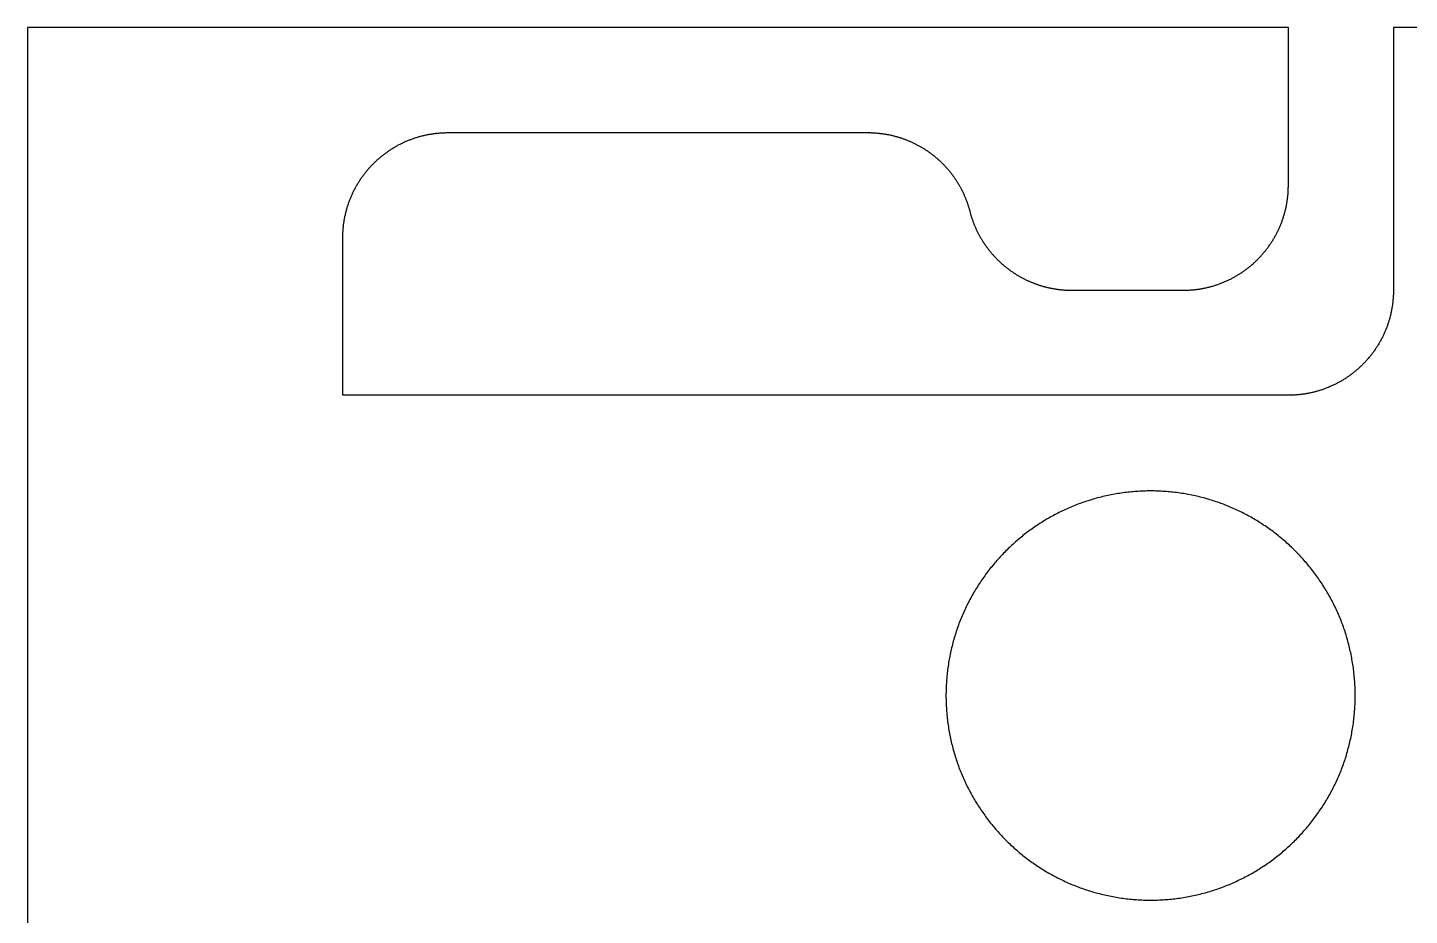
# Model space of a CAD drawing. Extents: x -13 to 42, y 40.2 to 95.2.
# Drawn here: x -13 to 13.3, y 78.35 to 95.25 of the extents above; entities that cross this region are included whole.
import ezdxf

# ---------------------------------------------------------------- set-up
doc = ezdxf.new("R2010")
doc.units = 0
doc.layers.get('0').update_dxf_attribs({"linetype": 'CONTINUOUS'})

msp = doc.modelspace()

# ---------------------------------------------------------------- linework, layer by layer
at = {"color": 7}
for points in [[(11, 92.25), (11, 95.25), (-13, 95.25), (-13, 75.3), (-9.85, 75.3), (-9.85, 60.2), (-13, 60.2), (-13, 47.25), (5, 47.25), (5, 44.25)], [(16, 90.25), (16, 95.25), (13, 95.25), (13, 90.25)], [(-5.778, 93.093), (-5.764, 93.099), (-5.748, 93.105), (-5.733, 93.111), (-5.718, 93.117), (-5.703, 93.123), (-5.688, 93.129), (-5.672, 93.134), (-5.657, 93.14), (-5.641, 93.145), (-5.626, 93.15), (-5.61, 93.155), (-5.595, 93.16), (-5.579, 93.165), (-5.563, 93.17), (-5.548, 93.174), (-5.532, 93.179), (-5.516, 93.183), (-5.5, 93.187), (-5.484, 93.191), (-5.468, 93.195), (-5.452, 93.199), (-5.436, 93.202), (-5.419, 93.206), (-5.403, 93.209)], [(-5.403, 93.209), (-5.387, 93.213), (-5.37, 93.216), (-5.354, 93.219), (-5.338, 93.222), (-5.321, 93.224), (-5.305, 93.227), (-5.288, 93.229), (-5.271, 93.232), (-5.255, 93.234), (-5.238, 93.236), (-5.221, 93.238), (-5.204, 93.24), (-5.188, 93.241), (-5.171, 93.243), (-5.154, 93.244), (-5.137, 93.245), (-5.12, 93.246), (-5.103, 93.247), (-5.086, 93.248), (-5.069, 93.249), (-5.052, 93.249), (-5.034, 93.25), (-5.017, 93.25), (-5, 93.25)], [(-5, 93.25), (3, 93.25)], [(3, 93.25), (3.014, 93.25), (3.028, 93.25), (3.043, 93.25), (3.057, 93.249), (3.071, 93.249), (3.085, 93.248), (3.099, 93.248), (3.113, 93.247), (3.127, 93.246), (3.141, 93.245), (3.156, 93.244), (3.17, 93.243), (3.184, 93.242), (3.197, 93.24), (3.211, 93.239), (3.225, 93.237), (3.239, 93.236), (3.253, 93.234), (3.267, 93.232), (3.281, 93.23), (3.295, 93.228), (3.308, 93.226), (3.322, 93.224), (3.336, 93.222)], [(3.336, 93.222), (3.349, 93.219), (3.363, 93.217), (3.377, 93.214), (3.39, 93.212), (3.404, 93.209), (3.417, 93.206), (3.431, 93.203), (3.444, 93.2), (3.458, 93.197), (3.471, 93.194), (3.484, 93.191), (3.498, 93.187), (3.511, 93.184), (3.524, 93.18), (3.538, 93.177), (3.551, 93.173), (3.564, 93.169), (3.577, 93.165), (3.59, 93.161), (3.603, 93.157), (3.616, 93.153), (3.629, 93.149), (3.642, 93.144), (3.655, 93.14)], [(3.655, 93.14), (3.668, 93.135), (3.681, 93.131), (3.694, 93.126), (3.707, 93.121), (3.719, 93.116), (3.732, 93.111), (3.745, 93.106), (3.757, 93.101), (3.77, 93.096), (3.782, 93.091), (3.795, 93.085), (3.807, 93.08), (3.82, 93.074), (3.832, 93.069), (3.844, 93.063), (3.857, 93.057), (3.869, 93.051), (3.881, 93.046), (3.893, 93.04), (3.905, 93.033), (3.917, 93.027), (3.929, 93.021), (3.941, 93.015), (3.953, 93.008)], [(-6.414, 92.664), (-6.403, 92.675), (-6.391, 92.687), (-6.38, 92.698), (-6.368, 92.709), (-6.357, 92.72), (-6.345, 92.73), (-6.333, 92.741), (-6.321, 92.752), (-6.309, 92.762), (-6.297, 92.773), (-6.284, 92.783), (-6.272, 92.793), (-6.26, 92.803), (-6.247, 92.813), (-6.235, 92.823), (-6.222, 92.833), (-6.209, 92.843), (-6.197, 92.853), (-6.184, 92.862), (-6.171, 92.872), (-6.158, 92.881), (-6.145, 92.89), (-6.131, 92.899), (-6.118, 92.908)], [(-6.118, 92.908), (-6.105, 92.917), (-6.091, 92.926), (-6.078, 92.935), (-6.064, 92.944), (-6.051, 92.952), (-6.037, 92.96), (-6.023, 92.969), (-6.009, 92.977), (-5.996, 92.985), (-5.982, 92.993), (-5.967, 93.001), (-5.953, 93.009), (-5.939, 93.016), (-5.925, 93.024), (-5.911, 93.031), (-5.896, 93.039), (-5.882, 93.046), (-5.867, 93.053), (-5.852, 93.06), (-5.838, 93.067), (-5.823, 93.073), (-5.808, 93.08), (-5.793, 93.086), (-5.778, 93.093)], [(3.953, 93.008), (3.965, 93.002), (3.977, 92.995), (3.989, 92.988), (4.001, 92.982), (4.012, 92.975), (4.024, 92.968), (4.036, 92.961), (4.047, 92.954), (4.059, 92.947), (4.07, 92.94), (4.081, 92.932), (4.093, 92.925), (4.104, 92.918), (4.115, 92.91), (4.126, 92.903), (4.138, 92.895), (4.149, 92.887), (4.16, 92.879), (4.171, 92.872), (4.182, 92.864), (4.192, 92.856), (4.203, 92.848), (4.214, 92.839), (4.225, 92.831)], [(-6.658, 92.368), (-6.649, 92.381), (-6.64, 92.395), (-6.631, 92.408), (-6.622, 92.421), (-6.612, 92.434), (-6.603, 92.447), (-6.593, 92.459), (-6.583, 92.472), (-6.573, 92.485), (-6.563, 92.497), (-6.553, 92.51), (-6.543, 92.522), (-6.533, 92.534), (-6.523, 92.547), (-6.512, 92.559), (-6.502, 92.571), (-6.491, 92.583), (-6.48, 92.595), (-6.47, 92.607), (-6.459, 92.618), (-6.448, 92.63), (-6.437, 92.641), (-6.425, 92.653), (-6.414, 92.664)], [(4.225, 92.831), (4.235, 92.823), (4.246, 92.814), (4.257, 92.806), (4.267, 92.797), (4.277, 92.789), (4.288, 92.78), (4.298, 92.772), (4.308, 92.763), (4.319, 92.754), (4.329, 92.745), (4.339, 92.736), (4.349, 92.727), (4.359, 92.718), (4.369, 92.708), (4.378, 92.699), (4.388, 92.69), (4.398, 92.68), (4.408, 92.671), (4.417, 92.661), (4.427, 92.652), (4.436, 92.642), (4.445, 92.632), (4.455, 92.623), (4.464, 92.613)], [(4.464, 92.613), (4.473, 92.603), (4.482, 92.593), (4.491, 92.583), (4.5, 92.573), (4.509, 92.562), (4.518, 92.552), (4.527, 92.542), (4.536, 92.531), (4.544, 92.521), (4.553, 92.51), (4.562, 92.5), (4.57, 92.489), (4.578, 92.478), (4.587, 92.468), (4.595, 92.457), (4.603, 92.446), (4.611, 92.435), (4.619, 92.424), (4.627, 92.413), (4.635, 92.402), (4.643, 92.391), (4.651, 92.38), (4.658, 92.368), (4.666, 92.357)], [(-6.843, 92.028), (-6.836, 92.043), (-6.83, 92.058), (-6.823, 92.073), (-6.817, 92.088), (-6.81, 92.102), (-6.803, 92.117), (-6.796, 92.132), (-6.789, 92.146), (-6.781, 92.161), (-6.774, 92.175), (-6.766, 92.189), (-6.759, 92.203), (-6.751, 92.217), (-6.743, 92.232), (-6.735, 92.246), (-6.727, 92.259), (-6.719, 92.273), (-6.71, 92.287), (-6.702, 92.301), (-6.694, 92.314), (-6.685, 92.328), (-6.676, 92.341), (-6.667, 92.355), (-6.658, 92.368)], [(4.666, 92.357), (4.674, 92.345), (4.681, 92.334), (4.688, 92.323), (4.696, 92.311), (4.703, 92.299), (4.71, 92.288), (4.717, 92.276), (4.724, 92.264), (4.731, 92.252), (4.738, 92.24), (4.745, 92.228), (4.751, 92.216), (4.758, 92.204), (4.764, 92.192), (4.771, 92.18), (4.777, 92.168), (4.784, 92.155), (4.79, 92.143), (4.796, 92.131), (4.802, 92.118), (4.808, 92.106), (4.814, 92.093), (4.82, 92.081), (4.825, 92.068)], [(4.825, 92.068), (4.831, 92.055), (4.836, 92.043), (4.842, 92.03), (4.847, 92.017), (4.853, 92.004), (4.858, 91.991), (4.863, 91.978), (4.868, 91.965), (4.873, 91.952), (4.878, 91.939), (4.883, 91.926), (4.887, 91.912), (4.892, 91.899), (4.896, 91.886), (4.901, 91.872), (4.905, 91.859), (4.909, 91.846), (4.913, 91.832), (4.918, 91.818), (4.922, 91.805), (4.925, 91.791), (4.929, 91.778), (4.933, 91.764), (4.936, 91.75)], [(10.959, 91.847), (10.963, 91.863), (10.966, 91.88), (10.969, 91.896), (10.972, 91.912), (10.974, 91.929), (10.977, 91.945), (10.979, 91.962), (10.982, 91.979), (10.984, 91.995), (10.986, 92.012), (10.988, 92.029), (10.99, 92.046), (10.991, 92.062), (10.993, 92.079), (10.994, 92.096), (10.995, 92.113), (10.996, 92.13), (10.997, 92.147), (10.998, 92.164), (10.999, 92.181), (10.999, 92.198), (11, 92.216), (11, 92.233), (11, 92.25)], [(-6.959, 91.653), (-6.956, 91.669), (-6.952, 91.686), (-6.949, 91.702), (-6.945, 91.718), (-6.941, 91.734), (-6.937, 91.75), (-6.933, 91.766), (-6.929, 91.782), (-6.924, 91.798), (-6.92, 91.813), (-6.915, 91.829), (-6.91, 91.845), (-6.905, 91.86), (-6.9, 91.876), (-6.895, 91.891), (-6.89, 91.907), (-6.884, 91.922), (-6.879, 91.938), (-6.873, 91.953), (-6.867, 91.968), (-6.861, 91.983), (-6.855, 91.998), (-6.849, 92.014), (-6.843, 92.028)], [(10.843, 91.472), (10.849, 91.486), (10.855, 91.502), (10.861, 91.517), (10.867, 91.532), (10.873, 91.547), (10.879, 91.562), (10.884, 91.578), (10.89, 91.593), (10.895, 91.609), (10.9, 91.624), (10.905, 91.64), (10.91, 91.655), (10.915, 91.671), (10.92, 91.687), (10.924, 91.702), (10.929, 91.718), (10.933, 91.734), (10.937, 91.75), (10.941, 91.766), (10.945, 91.782), (10.949, 91.798), (10.952, 91.814), (10.956, 91.831), (10.959, 91.847)], [(-7, 91.25), (-7, 91.267), (-7, 91.284), (-6.999, 91.302), (-6.999, 91.319), (-6.998, 91.336), (-6.997, 91.353), (-6.996, 91.37), (-6.995, 91.387), (-6.994, 91.404), (-6.993, 91.421), (-6.991, 91.438), (-6.99, 91.454), (-6.988, 91.471), (-6.986, 91.488), (-6.984, 91.505), (-6.982, 91.521), (-6.979, 91.538), (-6.977, 91.555), (-6.974, 91.571), (-6.972, 91.588), (-6.969, 91.604), (-6.966, 91.62), (-6.963, 91.637), (-6.959, 91.653)], [(4.936, 91.75), (4.94, 91.736), (4.944, 91.722), (4.948, 91.709), (4.951, 91.695), (4.955, 91.682), (4.96, 91.668), (4.964, 91.654), (4.968, 91.641), (4.972, 91.628), (4.977, 91.614), (4.981, 91.601), (4.986, 91.588), (4.99, 91.574), (4.995, 91.561), (5, 91.548), (5.005, 91.535), (5.01, 91.522), (5.015, 91.509), (5.02, 91.496), (5.026, 91.483), (5.031, 91.47), (5.037, 91.457), (5.042, 91.445), (5.048, 91.432)], [(5.048, 91.432), (5.053, 91.419), (5.059, 91.407), (5.065, 91.394), (5.071, 91.382), (5.077, 91.369), (5.083, 91.357), (5.089, 91.345), (5.096, 91.332), (5.102, 91.32), (5.109, 91.308), (5.115, 91.296), (5.122, 91.284), (5.128, 91.272), (5.135, 91.26), (5.142, 91.248), (5.149, 91.236), (5.156, 91.224), (5.163, 91.212), (5.17, 91.201), (5.177, 91.189), (5.185, 91.177), (5.192, 91.166), (5.199, 91.154), (5.207, 91.143)], [(10.658, 91.132), (10.667, 91.145), (10.676, 91.159), (10.685, 91.172), (10.694, 91.186), (10.702, 91.199), (10.71, 91.213), (10.719, 91.227), (10.727, 91.241), (10.735, 91.254), (10.743, 91.268), (10.751, 91.283), (10.759, 91.297), (10.766, 91.311), (10.774, 91.325), (10.781, 91.339), (10.789, 91.354), (10.796, 91.368), (10.803, 91.383), (10.81, 91.398), (10.817, 91.412), (10.823, 91.427), (10.83, 91.442), (10.836, 91.457), (10.843, 91.472)], [(11, 88.25), (-7, 88.25), (-7, 91.25)], [(5.207, 91.143), (5.215, 91.132), (5.222, 91.12), (5.23, 91.109), (5.238, 91.098), (5.246, 91.087), (5.254, 91.076), (5.262, 91.065), (5.27, 91.054), (5.278, 91.043), (5.286, 91.032), (5.295, 91.022), (5.303, 91.011), (5.311, 91), (5.32, 90.99), (5.329, 90.979), (5.337, 90.969), (5.346, 90.958), (5.355, 90.948), (5.364, 90.938), (5.373, 90.927), (5.382, 90.917), (5.391, 90.907), (5.4, 90.897), (5.409, 90.887)], [(10.414, 90.836), (10.425, 90.847), (10.437, 90.859), (10.448, 90.87), (10.459, 90.882), (10.47, 90.893), (10.48, 90.905), (10.491, 90.917), (10.502, 90.929), (10.512, 90.941), (10.523, 90.953), (10.533, 90.966), (10.543, 90.978), (10.553, 90.99), (10.563, 91.003), (10.573, 91.015), (10.583, 91.028), (10.593, 91.041), (10.603, 91.053), (10.612, 91.066), (10.622, 91.079), (10.631, 91.092), (10.64, 91.105), (10.649, 91.119), (10.658, 91.132)], [(5.409, 90.887), (5.418, 90.877), (5.428, 90.868), (5.437, 90.858), (5.446, 90.848), (5.456, 90.839), (5.465, 90.829), (5.475, 90.82), (5.485, 90.81), (5.495, 90.801), (5.504, 90.792), (5.514, 90.782), (5.524, 90.773), (5.534, 90.764), (5.544, 90.755), (5.554, 90.746), (5.565, 90.737), (5.575, 90.728), (5.585, 90.72), (5.596, 90.711), (5.606, 90.703), (5.616, 90.694), (5.627, 90.686), (5.638, 90.677), (5.648, 90.669)], [(10.118, 90.592), (10.131, 90.601), (10.145, 90.61), (10.158, 90.619), (10.171, 90.628), (10.184, 90.638), (10.197, 90.647), (10.209, 90.657), (10.222, 90.667), (10.235, 90.677), (10.247, 90.687), (10.26, 90.697), (10.272, 90.707), (10.284, 90.717), (10.297, 90.727), (10.309, 90.738), (10.321, 90.748), (10.333, 90.759), (10.345, 90.77), (10.357, 90.78), (10.368, 90.791), (10.38, 90.802), (10.391, 90.813), (10.403, 90.825), (10.414, 90.836)], [(5.648, 90.669), (5.659, 90.661), (5.67, 90.652), (5.681, 90.644), (5.691, 90.636), (5.702, 90.628), (5.713, 90.621), (5.724, 90.613), (5.735, 90.605), (5.747, 90.597), (5.758, 90.59), (5.769, 90.582), (5.78, 90.575), (5.792, 90.568), (5.803, 90.56), (5.814, 90.553), (5.826, 90.546), (5.837, 90.539), (5.849, 90.532), (5.861, 90.525), (5.872, 90.518), (5.884, 90.512), (5.896, 90.505), (5.908, 90.498), (5.92, 90.492)], [(5.92, 90.492), (5.932, 90.485), (5.943, 90.479), (5.956, 90.473), (5.968, 90.467), (5.98, 90.46), (5.992, 90.454), (6.004, 90.449), (6.016, 90.443), (6.029, 90.437), (6.041, 90.431), (6.053, 90.426), (6.066, 90.42), (6.078, 90.415), (6.091, 90.409), (6.103, 90.404), (6.116, 90.399), (6.128, 90.394), (6.141, 90.389), (6.154, 90.384), (6.166, 90.379), (6.179, 90.374), (6.192, 90.369), (6.205, 90.365), (6.218, 90.36)], [(9.778, 90.407), (9.793, 90.414), (9.808, 90.42), (9.823, 90.427), (9.838, 90.433), (9.852, 90.44), (9.867, 90.447), (9.882, 90.454), (9.896, 90.461), (9.911, 90.469), (9.925, 90.476), (9.939, 90.484), (9.953, 90.491), (9.967, 90.499), (9.982, 90.507), (9.996, 90.515), (10.009, 90.523), (10.023, 90.531), (10.037, 90.54), (10.051, 90.548), (10.064, 90.556), (10.078, 90.565), (10.091, 90.574), (10.105, 90.583), (10.118, 90.592)], [(6.218, 90.36), (6.231, 90.356), (6.244, 90.351), (6.257, 90.347), (6.27, 90.343), (6.283, 90.339), (6.296, 90.335), (6.309, 90.331), (6.322, 90.327), (6.335, 90.323), (6.349, 90.32), (6.362, 90.316), (6.375, 90.313), (6.388, 90.309), (6.402, 90.306), (6.415, 90.303), (6.429, 90.3), (6.442, 90.297), (6.456, 90.294), (6.469, 90.291), (6.483, 90.288), (6.496, 90.286), (6.51, 90.283), (6.524, 90.281), (6.537, 90.278)], [(6.537, 90.278), (6.551, 90.276), (6.565, 90.274), (6.578, 90.272), (6.592, 90.27), (6.606, 90.268), (6.62, 90.266), (6.634, 90.264), (6.648, 90.263), (6.662, 90.261), (6.676, 90.26), (6.689, 90.258), (6.703, 90.257), (6.717, 90.256), (6.731, 90.255), (6.746, 90.254), (6.76, 90.253), (6.774, 90.252), (6.788, 90.252), (6.802, 90.251), (6.816, 90.251), (6.83, 90.25), (6.845, 90.25), (6.859, 90.25), (6.873, 90.25)], [(6.873, 90.25), (9, 90.25)], [(9, 90.25), (9.017, 90.25), (9.034, 90.25), (9.052, 90.251), (9.069, 90.251), (9.086, 90.252), (9.103, 90.253), (9.12, 90.254), (9.137, 90.255), (9.154, 90.256), (9.171, 90.257), (9.188, 90.259), (9.204, 90.26), (9.221, 90.262), (9.238, 90.264), (9.255, 90.266), (9.271, 90.268), (9.288, 90.271), (9.305, 90.273), (9.321, 90.276), (9.338, 90.278), (9.354, 90.281), (9.37, 90.284), (9.387, 90.287), (9.403, 90.291)], [(9.403, 90.291), (9.419, 90.294), (9.436, 90.298), (9.452, 90.301), (9.468, 90.305), (9.484, 90.309), (9.5, 90.313), (9.516, 90.317), (9.532, 90.321), (9.548, 90.326), (9.563, 90.33), (9.579, 90.335), (9.595, 90.34), (9.61, 90.345), (9.626, 90.35), (9.641, 90.355), (9.657, 90.36), (9.672, 90.366), (9.688, 90.371), (9.703, 90.377), (9.718, 90.383), (9.733, 90.389), (9.748, 90.395), (9.764, 90.401), (9.778, 90.407)], [(13, 90.25), (13, 90.233), (13, 90.216), (12.999, 90.198), (12.999, 90.181), (12.998, 90.164), (12.997, 90.147), (12.996, 90.13), (12.995, 90.113), (12.994, 90.096), (12.993, 90.079), (12.991, 90.062), (12.99, 90.046), (12.988, 90.029), (12.986, 90.012), (12.984, 89.995), (12.982, 89.979), (12.979, 89.962), (12.977, 89.945), (12.974, 89.929), (12.972, 89.912), (12.969, 89.896), (12.966, 89.88), (12.963, 89.863), (12.959, 89.847)], [(12.959, 89.847), (12.956, 89.831), (12.952, 89.814), (12.949, 89.798), (12.945, 89.782), (12.941, 89.766), (12.937, 89.75), (12.933, 89.734), (12.929, 89.718), (12.924, 89.702), (12.92, 89.687), (12.915, 89.671), (12.91, 89.655), (12.905, 89.64), (12.9, 89.624), (12.895, 89.609), (12.89, 89.593), (12.884, 89.578), (12.879, 89.562), (12.873, 89.547), (12.867, 89.532), (12.861, 89.517), (12.855, 89.502), (12.849, 89.486), (12.843, 89.472)], [(12.843, 89.472), (12.836, 89.457), (12.83, 89.442), (12.823, 89.427), (12.817, 89.412), (12.81, 89.398), (12.803, 89.383), (12.796, 89.368), (12.789, 89.354), (12.781, 89.339), (12.774, 89.325), (12.766, 89.311), (12.759, 89.297), (12.751, 89.283), (12.743, 89.268), (12.735, 89.254), (12.727, 89.241), (12.719, 89.227), (12.71, 89.213), (12.702, 89.199), (12.694, 89.186), (12.685, 89.172), (12.676, 89.159), (12.667, 89.145), (12.658, 89.132)], [(12.658, 89.132), (12.649, 89.119), (12.64, 89.105), (12.631, 89.092), (12.622, 89.079), (12.612, 89.066), (12.603, 89.053), (12.593, 89.041), (12.583, 89.028), (12.573, 89.015), (12.563, 89.003), (12.553, 88.99), (12.543, 88.978), (12.533, 88.966), (12.523, 88.953), (12.512, 88.941), (12.502, 88.929), (12.491, 88.917), (12.48, 88.905), (12.47, 88.893), (12.459, 88.882), (12.448, 88.87), (12.437, 88.859), (12.425, 88.847), (12.414, 88.836)], [(12.414, 88.836), (12.403, 88.825), (12.391, 88.813), (12.38, 88.802), (12.368, 88.791), (12.357, 88.78), (12.345, 88.77), (12.333, 88.759), (12.321, 88.748), (12.309, 88.738), (12.297, 88.727), (12.284, 88.717), (12.272, 88.707), (12.26, 88.697), (12.247, 88.687), (12.235, 88.677), (12.222, 88.667), (12.209, 88.657), (12.197, 88.647), (12.184, 88.638), (12.171, 88.628), (12.158, 88.619), (12.145, 88.61), (12.131, 88.601), (12.118, 88.592)], [(11.778, 88.407), (11.764, 88.401), (11.748, 88.395), (11.733, 88.389), (11.718, 88.383), (11.703, 88.377), (11.688, 88.371), (11.672, 88.366), (11.657, 88.36), (11.641, 88.355), (11.626, 88.35), (11.61, 88.345), (11.595, 88.34), (11.579, 88.335), (11.563, 88.33), (11.548, 88.326), (11.532, 88.321), (11.516, 88.317), (11.5, 88.313), (11.484, 88.309), (11.468, 88.305), (11.452, 88.301), (11.436, 88.298), (11.419, 88.294), (11.403, 88.291)], [(12.118, 88.592), (12.105, 88.583), (12.091, 88.574), (12.078, 88.565), (12.064, 88.556), (12.051, 88.548), (12.037, 88.54), (12.023, 88.531), (12.009, 88.523), (11.996, 88.515), (11.982, 88.507), (11.967, 88.499), (11.953, 88.491), (11.939, 88.484), (11.925, 88.476), (11.911, 88.469), (11.896, 88.461), (11.882, 88.454), (11.867, 88.447), (11.852, 88.44), (11.838, 88.433), (11.823, 88.427), (11.808, 88.42), (11.793, 88.414), (11.778, 88.407)], [(11.403, 88.291), (11.387, 88.287), (11.37, 88.284), (11.354, 88.281), (11.338, 88.278), (11.321, 88.276), (11.305, 88.273), (11.288, 88.271), (11.271, 88.268), (11.255, 88.266), (11.238, 88.264), (11.221, 88.262), (11.204, 88.26), (11.188, 88.259), (11.171, 88.257), (11.154, 88.256), (11.137, 88.255), (11.12, 88.254), (11.103, 88.253), (11.086, 88.252), (11.069, 88.251), (11.052, 88.251), (11.034, 88.25), (11.017, 88.25), (11, 88.25)], [(7.592, 86.348), (7.56, 86.341), (7.529, 86.334), (7.497, 86.327), (7.466, 86.32), (7.435, 86.312), (7.404, 86.304), (7.373, 86.296), (7.342, 86.288), (7.311, 86.279), (7.28, 86.27), (7.249, 86.261), (7.219, 86.252), (7.188, 86.242), (7.158, 86.233), (7.128, 86.222), (7.098, 86.212), (7.068, 86.202), (7.038, 86.191), (7.008, 86.18), (6.978, 86.168), (6.949, 86.157), (6.919, 86.145), (6.89, 86.133), (6.861, 86.121)], [(8.377, 86.427), (8.343, 86.427), (8.31, 86.427), (8.277, 86.426), (8.243, 86.425), (8.21, 86.424), (8.177, 86.422), (8.143, 86.42), (8.11, 86.418), (8.077, 86.416), (8.044, 86.413), (8.012, 86.41), (7.979, 86.407), (7.946, 86.403), (7.914, 86.4), (7.881, 86.396), (7.849, 86.392), (7.816, 86.387), (7.784, 86.382), (7.752, 86.377), (7.72, 86.372), (7.688, 86.366), (7.656, 86.36), (7.624, 86.354), (7.592, 86.348)], [(9.162, 86.348), (9.13, 86.354), (9.098, 86.36), (9.067, 86.366), (9.035, 86.372), (9.002, 86.377), (8.97, 86.382), (8.938, 86.387), (8.906, 86.392), (8.873, 86.396), (8.841, 86.4), (8.808, 86.403), (8.775, 86.407), (8.743, 86.41), (8.71, 86.413), (8.677, 86.416), (8.644, 86.418), (8.611, 86.42), (8.578, 86.422), (8.544, 86.424), (8.511, 86.425), (8.478, 86.426), (8.444, 86.427), (8.411, 86.427), (8.377, 86.427)], [(9.893, 86.121), (9.864, 86.133), (9.835, 86.145), (9.805, 86.157), (9.776, 86.168), (9.746, 86.18), (9.716, 86.191), (9.686, 86.202), (9.656, 86.212), (9.626, 86.222), (9.596, 86.233), (9.566, 86.242), (9.535, 86.252), (9.505, 86.261), (9.474, 86.27), (9.443, 86.279), (9.413, 86.288), (9.382, 86.296), (9.35, 86.304), (9.319, 86.312), (9.288, 86.32), (9.257, 86.327), (9.225, 86.334), (9.194, 86.341), (9.162, 86.348)], [(6.861, 86.121), (6.832, 86.109), (6.803, 86.096), (6.774, 86.083), (6.745, 86.07), (6.717, 86.057), (6.688, 86.043), (6.66, 86.029), (6.632, 86.015), (6.604, 86.001), (6.576, 85.987), (6.548, 85.972), (6.52, 85.957), (6.493, 85.942), (6.466, 85.927), (6.438, 85.911), (6.411, 85.895), (6.384, 85.879), (6.357, 85.863), (6.331, 85.847), (6.304, 85.83), (6.278, 85.813), (6.251, 85.796), (6.225, 85.779), (6.199, 85.762)], [(10.555, 85.762), (10.529, 85.779), (10.503, 85.796), (10.476, 85.813), (10.45, 85.83), (10.423, 85.847), (10.397, 85.863), (10.37, 85.879), (10.343, 85.895), (10.316, 85.911), (10.289, 85.927), (10.261, 85.942), (10.234, 85.957), (10.206, 85.972), (10.178, 85.987), (10.15, 86.001), (10.122, 86.015), (10.094, 86.029), (10.066, 86.043), (10.037, 86.057), (10.009, 86.07), (9.98, 86.083), (9.951, 86.096), (9.922, 86.109), (9.893, 86.121)], [(6.199, 85.762), (6.174, 85.744), (6.148, 85.726), (6.122, 85.708), (6.097, 85.69), (6.072, 85.672), (6.047, 85.653), (6.022, 85.634), (5.997, 85.615), (5.972, 85.596), (5.948, 85.577), (5.924, 85.557), (5.899, 85.538), (5.876, 85.518), (5.852, 85.498), (5.828, 85.477), (5.805, 85.457), (5.781, 85.436), (5.758, 85.415), (5.735, 85.394), (5.712, 85.373), (5.69, 85.352), (5.667, 85.33), (5.645, 85.308), (5.623, 85.286)], [(11.131, 85.286), (11.109, 85.308), (11.087, 85.33), (11.064, 85.352), (11.042, 85.373), (11.019, 85.394), (10.996, 85.415), (10.973, 85.436), (10.95, 85.457), (10.926, 85.477), (10.902, 85.498), (10.879, 85.518), (10.855, 85.538), (10.831, 85.557), (10.806, 85.577), (10.782, 85.596), (10.757, 85.615), (10.732, 85.634), (10.708, 85.653), (10.682, 85.672), (10.657, 85.69), (10.632, 85.708), (10.606, 85.726), (10.581, 85.744), (10.555, 85.762)], [(5.623, 85.286), (5.601, 85.264), (5.579, 85.242), (5.558, 85.219), (5.536, 85.197), (5.515, 85.174), (5.494, 85.151), (5.473, 85.128), (5.452, 85.105), (5.432, 85.081), (5.412, 85.057), (5.391, 85.034), (5.371, 85.01), (5.352, 84.986), (5.332, 84.961), (5.313, 84.937), (5.294, 84.912), (5.275, 84.887), (5.256, 84.863), (5.237, 84.837), (5.219, 84.812), (5.201, 84.787), (5.183, 84.761), (5.165, 84.736), (5.147, 84.71)], [(11.607, 84.71), (11.589, 84.736), (11.571, 84.761), (11.553, 84.787), (11.535, 84.812), (11.517, 84.837), (11.498, 84.863), (11.479, 84.887), (11.46, 84.912), (11.441, 84.937), (11.422, 84.961), (11.402, 84.986), (11.383, 85.01), (11.363, 85.034), (11.343, 85.057), (11.322, 85.081), (11.302, 85.105), (11.281, 85.128), (11.26, 85.151), (11.239, 85.174), (11.218, 85.197), (11.197, 85.219), (11.175, 85.242), (11.153, 85.264), (11.131, 85.286)], [(5.147, 84.71), (5.13, 84.684), (5.113, 84.658), (5.096, 84.631), (5.079, 84.605), (5.062, 84.578), (5.046, 84.552), (5.03, 84.525), (5.014, 84.498), (4.998, 84.471), (4.983, 84.444), (4.967, 84.416), (4.952, 84.389), (4.937, 84.361), (4.923, 84.333), (4.908, 84.305), (4.894, 84.277), (4.88, 84.249), (4.866, 84.221), (4.853, 84.192), (4.839, 84.164), (4.826, 84.135), (4.813, 84.106), (4.801, 84.077), (4.788, 84.048)], [(11.966, 84.048), (11.954, 84.077), (11.941, 84.106), (11.928, 84.135), (11.915, 84.164), (11.902, 84.192), (11.888, 84.221), (11.874, 84.249), (11.86, 84.277), (11.846, 84.305), (11.832, 84.333), (11.817, 84.361), (11.802, 84.389), (11.787, 84.416), (11.772, 84.444), (11.756, 84.471), (11.74, 84.498), (11.724, 84.525), (11.708, 84.552), (11.692, 84.578), (11.675, 84.605), (11.658, 84.631), (11.641, 84.658), (11.624, 84.684), (11.607, 84.71)], [(4.788, 84.048), (4.776, 84.019), (4.764, 83.99), (4.752, 83.96), (4.741, 83.931), (4.729, 83.901), (4.718, 83.871), (4.708, 83.841), (4.697, 83.811), (4.687, 83.781), (4.677, 83.751), (4.667, 83.721), (4.657, 83.69), (4.648, 83.66), (4.639, 83.629), (4.63, 83.598), (4.621, 83.568), (4.613, 83.537), (4.605, 83.505), (4.597, 83.474), (4.589, 83.443), (4.582, 83.412), (4.575, 83.38), (4.568, 83.349), (4.561, 83.317)], [(12.193, 83.317), (12.186, 83.349), (12.179, 83.38), (12.172, 83.412), (12.165, 83.443), (12.157, 83.474), (12.149, 83.505), (12.141, 83.537), (12.133, 83.568), (12.124, 83.598), (12.115, 83.629), (12.106, 83.66), (12.097, 83.69), (12.087, 83.721), (12.078, 83.751), (12.067, 83.781), (12.057, 83.811), (12.047, 83.841), (12.036, 83.871), (12.025, 83.901), (12.013, 83.931), (12.002, 83.96), (11.99, 83.99), (11.978, 84.019), (11.966, 84.048)], [(4.561, 83.317), (4.555, 83.285), (4.549, 83.253), (4.543, 83.222), (4.537, 83.19), (4.532, 83.157), (4.527, 83.125), (4.522, 83.093), (4.518, 83.061), (4.513, 83.028), (4.509, 82.996), (4.506, 82.963), (4.502, 82.93), (4.499, 82.898), (4.496, 82.865), (4.493, 82.832), (4.491, 82.799), (4.489, 82.766), (4.487, 82.733), (4.486, 82.699), (4.484, 82.666), (4.483, 82.633), (4.483, 82.599), (4.482, 82.566), (4.482, 82.532)], [(12.272, 82.532), (12.272, 82.566), (12.271, 82.599), (12.271, 82.633), (12.27, 82.666), (12.269, 82.699), (12.267, 82.733), (12.265, 82.766), (12.263, 82.799), (12.261, 82.832), (12.258, 82.865), (12.255, 82.898), (12.252, 82.93), (12.248, 82.963), (12.245, 82.996), (12.241, 83.028), (12.237, 83.061), (12.232, 83.093), (12.227, 83.125), (12.222, 83.157), (12.217, 83.19), (12.211, 83.222), (12.205, 83.253), (12.199, 83.285), (12.193, 83.317)], [(4.482, 82.532), (4.482, 82.498), (4.483, 82.465), (4.483, 82.432), (4.484, 82.398), (4.486, 82.365), (4.487, 82.332), (4.489, 82.298), (4.491, 82.265), (4.493, 82.232), (4.496, 82.199), (4.499, 82.167), (4.502, 82.134), (4.506, 82.101), (4.509, 82.069), (4.513, 82.036), (4.518, 82.004), (4.522, 81.971), (4.527, 81.939), (4.532, 81.907), (4.537, 81.875), (4.543, 81.843), (4.549, 81.811), (4.555, 81.779), (4.561, 81.747)], [(12.193, 81.747), (12.199, 81.779), (12.205, 81.811), (12.211, 81.843), (12.217, 81.875), (12.222, 81.907), (12.227, 81.939), (12.232, 81.971), (12.237, 82.004), (12.241, 82.036), (12.245, 82.069), (12.248, 82.101), (12.252, 82.134), (12.255, 82.167), (12.258, 82.199), (12.261, 82.232), (12.263, 82.265), (12.265, 82.298), (12.267, 82.332), (12.269, 82.365), (12.27, 82.398), (12.271, 82.432), (12.271, 82.465), (12.272, 82.498), (12.272, 82.532)], [(4.561, 81.747), (4.568, 81.715), (4.575, 81.684), (4.582, 81.652), (4.589, 81.621), (4.597, 81.59), (4.605, 81.559), (4.613, 81.528), (4.621, 81.497), (4.63, 81.466), (4.639, 81.435), (4.648, 81.404), (4.657, 81.374), (4.667, 81.343), (4.677, 81.313), (4.687, 81.283), (4.697, 81.253), (4.708, 81.223), (4.718, 81.193), (4.729, 81.163), (4.741, 81.133), (4.752, 81.104), (4.764, 81.074), (4.776, 81.045), (4.788, 81.016)], [(11.966, 81.016), (11.978, 81.045), (11.99, 81.074), (12.002, 81.104), (12.013, 81.133), (12.025, 81.163), (12.036, 81.193), (12.047, 81.223), (12.057, 81.253), (12.067, 81.283), (12.078, 81.313), (12.087, 81.343), (12.097, 81.374), (12.106, 81.404), (12.115, 81.435), (12.124, 81.466), (12.133, 81.497), (12.141, 81.528), (12.149, 81.559), (12.157, 81.59), (12.165, 81.621), (12.172, 81.652), (12.179, 81.684), (12.186, 81.715), (12.193, 81.747)], [(4.788, 81.016), (4.801, 80.987), (4.813, 80.958), (4.826, 80.929), (4.839, 80.9), (4.853, 80.872), (4.866, 80.843), (4.88, 80.815), (4.894, 80.787), (4.908, 80.759), (4.923, 80.731), (4.937, 80.703), (4.952, 80.675), (4.967, 80.648), (4.983, 80.621), (4.998, 80.593), (5.014, 80.566), (5.03, 80.539), (5.046, 80.512), (5.062, 80.486), (5.079, 80.459), (5.096, 80.433), (5.113, 80.406), (5.13, 80.38), (5.147, 80.354)], [(11.607, 80.354), (11.624, 80.38), (11.641, 80.406), (11.658, 80.433), (11.675, 80.459), (11.692, 80.486), (11.708, 80.512), (11.724, 80.539), (11.74, 80.566), (11.756, 80.593), (11.772, 80.621), (11.787, 80.648), (11.802, 80.675), (11.817, 80.703), (11.832, 80.731), (11.846, 80.759), (11.86, 80.787), (11.874, 80.815), (11.888, 80.843), (11.902, 80.872), (11.915, 80.9), (11.928, 80.929), (11.941, 80.958), (11.954, 80.987), (11.966, 81.016)], [(5.147, 80.354), (5.165, 80.329), (5.183, 80.303), (5.201, 80.277), (5.219, 80.252), (5.237, 80.227), (5.256, 80.202), (5.275, 80.177), (5.294, 80.152), (5.313, 80.127), (5.332, 80.103), (5.352, 80.079), (5.371, 80.054), (5.391, 80.031), (5.412, 80.007), (5.432, 79.983), (5.452, 79.96), (5.473, 79.936), (5.494, 79.913), (5.515, 79.89), (5.536, 79.867), (5.558, 79.845), (5.579, 79.822), (5.601, 79.8), (5.623, 79.778)], [(11.131, 79.778), (11.153, 79.8), (11.175, 79.822), (11.197, 79.845), (11.218, 79.867), (11.239, 79.89), (11.26, 79.913), (11.281, 79.936), (11.302, 79.96), (11.322, 79.983), (11.343, 80.007), (11.363, 80.031), (11.383, 80.054), (11.402, 80.079), (11.422, 80.103), (11.441, 80.127), (11.46, 80.152), (11.479, 80.177), (11.498, 80.202), (11.517, 80.227), (11.535, 80.252), (11.553, 80.277), (11.571, 80.303), (11.589, 80.329), (11.607, 80.354)], [(5.623, 79.778), (5.645, 79.756), (5.667, 79.734), (5.69, 79.713), (5.712, 79.691), (5.735, 79.67), (5.758, 79.649), (5.781, 79.628), (5.805, 79.607), (5.828, 79.587), (5.852, 79.567), (5.876, 79.546), (5.899, 79.527), (5.924, 79.507), (5.948, 79.487), (5.972, 79.468), (5.997, 79.449), (6.022, 79.43), (6.047, 79.411), (6.072, 79.392), (6.097, 79.374), (6.122, 79.356), (6.148, 79.338), (6.174, 79.32), (6.199, 79.302)], [(10.555, 79.302), (10.581, 79.32), (10.606, 79.338), (10.632, 79.356), (10.657, 79.374), (10.682, 79.392), (10.708, 79.411), (10.732, 79.43), (10.757, 79.449), (10.782, 79.468), (10.806, 79.487), (10.831, 79.507), (10.855, 79.527), (10.879, 79.546), (10.902, 79.567), (10.926, 79.587), (10.95, 79.607), (10.973, 79.628), (10.996, 79.649), (11.019, 79.67), (11.042, 79.691), (11.064, 79.713), (11.087, 79.734), (11.109, 79.756), (11.131, 79.778)], [(6.199, 79.302), (6.225, 79.285), (6.251, 79.268), (6.278, 79.251), (6.304, 79.234), (6.331, 79.217), (6.357, 79.201), (6.384, 79.185), (6.411, 79.169), (6.438, 79.153), (6.466, 79.138), (6.493, 79.122), (6.52, 79.107), (6.548, 79.092), (6.576, 79.078), (6.604, 79.063), (6.632, 79.049), (6.66, 79.035), (6.688, 79.021), (6.717, 79.008), (6.745, 78.994), (6.774, 78.981), (6.803, 78.968), (6.832, 78.956), (6.861, 78.943)], [(9.893, 78.943), (9.922, 78.956), (9.951, 78.968), (9.98, 78.981), (10.009, 78.994), (10.037, 79.008), (10.066, 79.021), (10.094, 79.035), (10.122, 79.049), (10.15, 79.063), (10.178, 79.078), (10.206, 79.092), (10.234, 79.107), (10.261, 79.122), (10.289, 79.138), (10.316, 79.153), (10.343, 79.169), (10.37, 79.185), (10.397, 79.201), (10.423, 79.217), (10.45, 79.234), (10.476, 79.251), (10.503, 79.268), (10.529, 79.285), (10.555, 79.302)], [(6.861, 78.943), (6.89, 78.931), (6.919, 78.919), (6.949, 78.907), (6.978, 78.896), (7.008, 78.884), (7.038, 78.873), (7.068, 78.863), (7.098, 78.852), (7.128, 78.842), (7.158, 78.832), (7.188, 78.822), (7.219, 78.812), (7.249, 78.803), (7.28, 78.794), (7.311, 78.785), (7.342, 78.776), (7.373, 78.768), (7.404, 78.76), (7.435, 78.752), (7.466, 78.744), (7.497, 78.737), (7.529, 78.73), (7.56, 78.723), (7.592, 78.716)], [(9.162, 78.716), (9.194, 78.723), (9.225, 78.73), (9.257, 78.737), (9.288, 78.744), (9.319, 78.752), (9.35, 78.76), (9.382, 78.768), (9.413, 78.776), (9.443, 78.785), (9.474, 78.794), (9.505, 78.803), (9.535, 78.812), (9.566, 78.822), (9.596, 78.832), (9.626, 78.842), (9.656, 78.852), (9.686, 78.863), (9.716, 78.873), (9.746, 78.884), (9.776, 78.896), (9.805, 78.907), (9.835, 78.919), (9.864, 78.931), (9.893, 78.943)], [(7.592, 78.716), (7.624, 78.71), (7.656, 78.704), (7.688, 78.698), (7.72, 78.692), (7.752, 78.687), (7.784, 78.682), (7.816, 78.677), (7.849, 78.673), (7.881, 78.668), (7.914, 78.664), (7.946, 78.661), (7.979, 78.657), (8.012, 78.654), (8.044, 78.651), (8.077, 78.648), (8.11, 78.646), (8.143, 78.644), (8.177, 78.642), (8.21, 78.641), (8.243, 78.639), (8.277, 78.638), (8.31, 78.638), (8.343, 78.637), (8.377, 78.637)], [(8.377, 78.637), (8.411, 78.637), (8.444, 78.638), (8.478, 78.638), (8.511, 78.639), (8.544, 78.641), (8.578, 78.642), (8.611, 78.644), (8.644, 78.646), (8.677, 78.648), (8.71, 78.651), (8.743, 78.654), (8.775, 78.657), (8.808, 78.661), (8.841, 78.664), (8.873, 78.668), (8.906, 78.673), (8.938, 78.677), (8.97, 78.682), (9.002, 78.687), (9.035, 78.692), (9.067, 78.698), (9.098, 78.704), (9.13, 78.71), (9.162, 78.716)]]:
    msp.add_lwpolyline(points, dxfattribs=at)
msp.add_lwpolyline([(12.272, 82.532), (12.272, 82.532)], close=True, dxfattribs=at)

doc.saveas('drawing.dxf')
